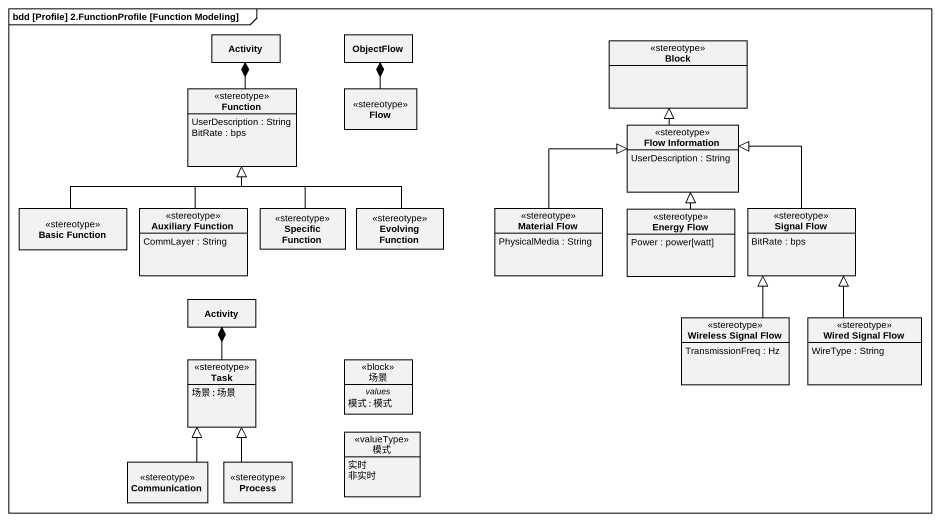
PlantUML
@startuml
mainframe bdd [Profile] 2.FunctionProfile [Function Modeling]
hide circle
hide empty members
class Activity
class ObjectFlow
class Block <<stereotype>>
class Function <<stereotype>> {
  UserDescription : String
  BitRate : bps
}
class Flow <<stereotype>>
class "Flow Information" as Flow_Information <<stereotype>> {
  UserDescription : String
}
class "Basic Function" as Basic_Function <<stereotype>>
class "Auxiliary Function" as Auxiliary_Function <<stereotype>> {
  CommLayer : String
}
class "Specific Function" as Specific_Function <<stereotype>>
class "Evolving Function" as Evolving_Function <<stereotype>>
class "Material Flow" as Material_Flow <<stereotype>> {
  PhysicalMedia : String
}
class "Energy Flow" as Energy_Flow <<stereotype>> {
  Power : power[watt]
}
class "Signal Flow" as Signal_Flow <<stereotype>> {
  BitRate : bps
}
class "Activity" as Activity_2
class "Wireless Signal Flow" as Wireless_Signal_Flow <<stereotype>> {
  TransmissionFreq : Hz
}
class "Wired Signal Flow" as Wired_Signal_Flow <<stereotype>> {
  WireType : String
}
class Task <<stereotype>> {
  场景 : 场景
}
class 场景 <<block>> {
  -- values --
  模式 : 模式
}
enum 模式 <<valueType>> {
  实时
  非实时
}
class Communication <<stereotype>>
class "Process" as Process_ <<stereotype>>
Activity *-- Function
Flow -up-* ObjectFlow
Flow_Information -up-|> Block
Basic_Function -up-|> Function
Auxiliary_Function -up-|> Function
Specific_Function -up-|> Function
Evolving_Function -up-|> Function
Material_Flow -up-|> Flow_Information
Energy_Flow -up-|> Flow_Information
Signal_Flow -up-|> Flow_Information
Wireless_Signal_Flow -up-|> Signal_Flow
Wired_Signal_Flow -up-|> Signal_Flow
Task -up-* Activity_2
Communication -up-|> Task
Process_ -up-|> Task
@enduml
